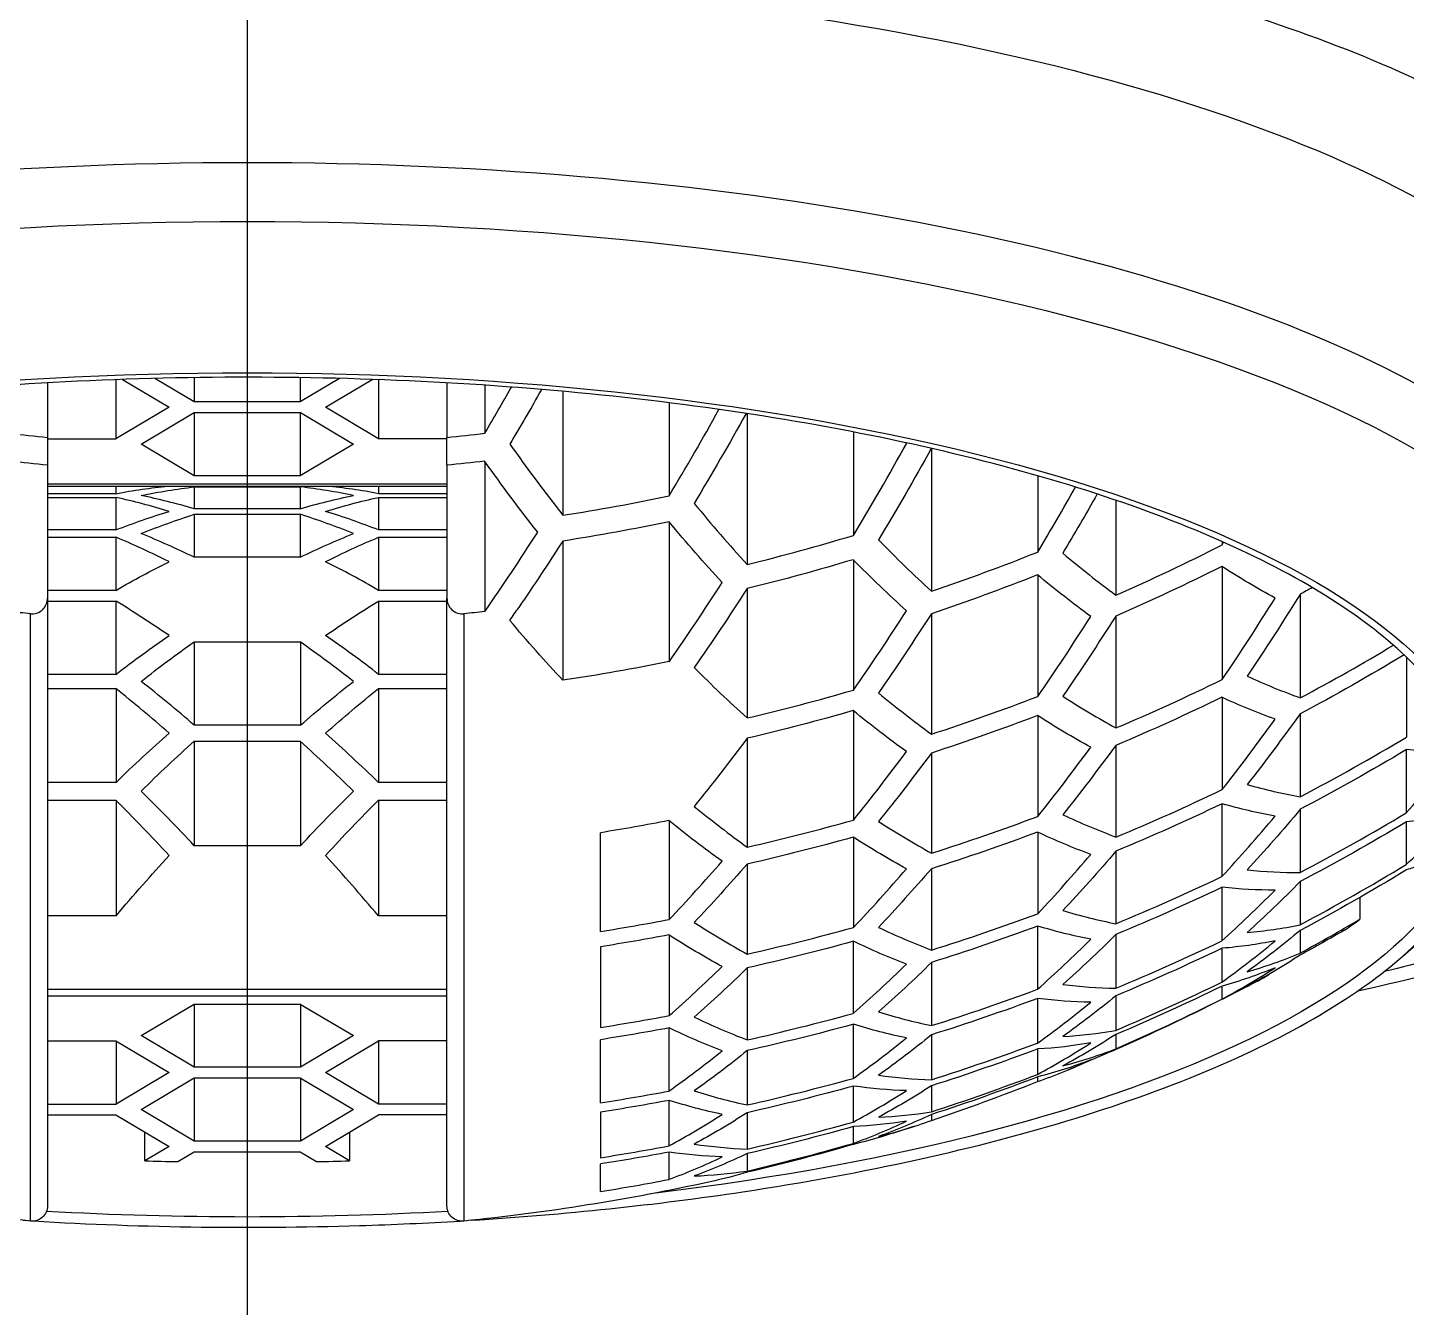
# Model space of a CAD drawing. Header units: millimetres. Extents: x 3724 to 4565, y 1133 to 1727.
# Drawn here: x 3874.2 to 3883.17, y 1548.24 to 1556.57 of the extents above; entities that cross this region are included whole.
import ezdxf

# ---------------------------------------------------------------- set-up
doc = ezdxf.new("R2010")
doc.units = ezdxf.units.MM
doc.linetypes.add('CENTER2', pattern=[28.575, 19.05, -3.175, 3.175, -3.175])
doc.layers.add('중심선', color=1, linetype='CENTER2')

msp = doc.modelspace()

# ---------------------------------------------------------------- linework, layer by layer
at = {"extrusion": (0, 1, 0)}
for p, q in [((3874.3276, 1554.2561), (3874.3276, 1553.9006)), ((3874.7722, 1554.2768), (3874.7722, 1553.8915)), ((3874.8145, 1554.2783), (3875.1185, 1554.097)), ((3875.2813, 1554.1321), (3875.0255, 1554.2847)), ((3875.2813, 1554.2899), (3875.2813, 1554.1321)), ((3875.9722, 1554.29), (3875.9722, 1554.1321)), ((3876.2293, 1554.2847), (3875.9722, 1554.1321)), ((3876.1367, 1554.097), (3876.4407, 1554.2783)), ((3876.483, 1554.2768), (3876.483, 1553.8915)), ((3876.9276, 1554.2561), (3876.9276, 1553.9006)), ((3877.1739, 1554.2409), (3877.1739, 1553.9279)), ((3877.683, 1554.2006), (3877.683, 1553.3936)), ((3875.1185, 1554.097), (3874.7722, 1553.8915)), ((3875.9722, 1554.1321), (3875.2813, 1554.1321)), ((3876.483, 1553.8915), (3876.1367, 1554.097)), ((3878.3739, 1554.1261), (3878.3739, 1553.5205)), ((3874.9367, 1553.8563), (3875.283, 1554.0619)), ((3875.2813, 1554.0608), (3875.2813, 1553.6508)), ((3875.283, 1554.0619), (3875.9739, 1554.0619)), ((3875.9722, 1554.0619), (3875.9722, 1553.6508)), ((3875.9739, 1554.0619), (3876.3185, 1553.8563)), ((3878.883, 1554.0555), (3878.883, 1553.0732)), ((3874.3276, 1553.8915), (3874.7722, 1553.8915)), ((3876.9276, 1553.8915), (3876.483, 1553.8915)), ((3879.5739, 1553.9362), (3879.5739, 1553.2629)), ((3875.2813, 1553.6508), (3874.9367, 1553.8563)), ((3876.3185, 1553.8563), (3875.9722, 1553.6508)), ((3880.083, 1553.8286), (3880.083, 1552.8993)), ((3874.3276, 1553.7194), (3874.3276, 1552.8546)), ((3876.9276, 1553.7194), (3876.9276, 1552.8546)), ((3877.1739, 1553.7439), (3877.1739, 1552.767)), ((3875.9722, 1553.6508), (3875.2813, 1553.6508)), ((3880.7739, 1553.6511), (3880.7739, 1553.1543)), ((3876.9276, 1553.5963), (3874.3276, 1553.5963)), ((3874.3276, 1553.5841), (3876.9276, 1553.5841)), ((3874.7722, 1553.5342), (3874.3276, 1553.5342)), ((3874.7722, 1553.5841), (3874.7722, 1553.5342)), ((3875.2813, 1553.5781), (3875.2813, 1553.4363)), ((3875.283, 1553.5783), (3875.9739, 1553.5783)), ((3875.9722, 1553.5783), (3875.9722, 1553.4363)), ((3876.483, 1553.5841), (3876.483, 1553.5342)), ((3876.9276, 1553.5342), (3876.483, 1553.5342)), ((3874.3276, 1553.5098), (3874.7739, 1553.5098)), ((3874.7722, 1553.5098), (3874.7722, 1553.2981)), ((3876.4813, 1553.5098), (3876.9276, 1553.5098)), ((3876.483, 1553.5098), (3876.483, 1553.2981)), ((3881.283, 1553.4916), (3881.283, 1552.8743)), ((3875.9722, 1553.4363), (3875.2813, 1553.4363)), ((3875.2813, 1553.3995), (3875.2813, 1553.1207)), ((3875.283, 1553.4), (3875.9739, 1553.4)), ((3875.9722, 1553.4), (3875.9722, 1553.1207)), ((3874.7722, 1553.2981), (3874.3276, 1553.2981)), ((3876.9276, 1553.2981), (3876.483, 1553.2981)), ((3878.3739, 1553.3516), (3878.3739, 1552.4404)), ((3874.3276, 1553.2503), (3874.7739, 1553.2503)), ((3874.7722, 1553.2503), (3874.7722, 1552.9047)), ((3876.4813, 1553.2503), (3876.9276, 1553.2503)), ((3876.483, 1553.2503), (3876.483, 1552.9047)), ((3877.6813, 1553.2254), (3877.6813, 1552.3195)), ((3881.9739, 1553.2229), (3881.9739, 1553.2001)), ((3875.9722, 1553.1207), (3875.2813, 1553.1207)), ((3879.5739, 1553.1027), (3879.5739, 1552.2554)), ((3880.7739, 1553.0043), (3880.7739, 1552.214)), ((3881.9739, 1553.0596), (3881.9739, 1552.3236)), ((3874.7722, 1552.9047), (3874.3276, 1552.9047)), ((3876.9276, 1552.9047), (3876.483, 1552.9047)), ((3878.883, 1552.9168), (3878.883, 1552.074)), ((3874.3276, 1552.8345), (3874.7739, 1552.8345)), ((3874.7722, 1552.8345), (3874.7722, 1552.3579)), ((3876.4813, 1552.8345), (3876.9276, 1552.8345)), ((3876.483, 1552.8345), (3876.483, 1552.3579)), ((3882.483, 1552.8795), (3882.483, 1552.2048)), ((3880.083, 1552.7531), (3880.083, 1551.9687)), ((3881.283, 1552.7377), (3881.283, 1552.0087)), ((3875.2813, 1552.5691), (3875.9722, 1552.5691)), ((3875.283, 1552.5691), (3875.283, 1552.0263)), ((3875.9739, 1552.5678), (3875.9739, 1552.0263)), ((3883.1739, 1552.4697), (3883.1739, 1551.9493)), ((3874.7722, 1552.3579), (3874.3276, 1552.3579)), ((3876.9276, 1552.3579), (3876.483, 1552.3579)), ((3874.3276, 1552.2651), (3874.7722, 1552.2651)), ((3874.7739, 1552.2637), (3874.7739, 1551.6547)), ((3876.4813, 1552.2637), (3876.4813, 1551.6547)), ((3876.483, 1552.2651), (3876.9276, 1552.2651)), ((3881.9739, 1552.2077), (3881.9739, 1551.6073)), ((3879.5739, 1552.1203), (3879.5739, 1551.4091)), ((3882.483, 1552.1012), (3882.483, 1551.561)), ((3875.9739, 1552.0263), (3875.283, 1552.0263)), ((3880.7739, 1552.0886), (3880.7739, 1551.4328)), ((3875.2813, 1551.922), (3875.9722, 1551.922)), ((3875.283, 1551.922), (3875.283, 1551.2418)), ((3875.9739, 1551.9204), (3875.9739, 1551.2418)), ((3878.883, 1551.9417), (3878.883, 1551.2329)), ((3880.083, 1551.8462), (3880.083, 1551.1935)), ((3881.283, 1551.8956), (3881.283, 1551.2985)), ((3883.1722, 1551.8666), (3883.1722, 1551.4555)), ((3874.7739, 1551.6547), (3874.3276, 1551.6547)), ((3876.9276, 1551.6547), (3876.4813, 1551.6547)), ((3874.3276, 1551.5385), (3874.7722, 1551.5385)), ((3874.7739, 1551.5368), (3874.7739, 1550.7856)), ((3876.4813, 1551.5368), (3876.4813, 1550.7856)), ((3876.483, 1551.5385), (3876.9276, 1551.5385)), ((3881.9722, 1551.5146), (3881.9722, 1551.0407)), ((3882.4813, 1551.4776), (3882.4813, 1551.0677)), ((3878.3739, 1551.4039), (3878.3739, 1550.7613)), ((3883.1722, 1551.3966), (3883.1722, 1551.1193)), ((3879.5739, 1551.2964), (3879.5739, 1550.7098)), ((3880.7739, 1551.3299), (3880.7739, 1550.7992)), ((3875.9739, 1551.2418), (3875.283, 1551.2418)), ((3881.2813, 1551.2052), (3881.2813, 1550.7342)), ((3878.883, 1551.1225), (3878.883, 1550.5366)), ((3883.1515, 1550.5238), (3883.8664, 1551.1484)), ((3880.083, 1551.0926), (3880.083, 1550.5628)), ((3881.9722, 1550.9704), (3881.9722, 1550.6222)), ((3882.4813, 1551.0076), (3882.4813, 1550.7265)), ((3882.8702, 1550.905), (3882.8702, 1550.7627)), ((3874.7739, 1550.7856), (3874.3276, 1550.7856)), ((3876.9276, 1550.7856), (3876.4813, 1550.7856)), ((3878.3739, 1550.66), (3878.3739, 1550.1356)), ((3880.7722, 1550.718), (3880.7722, 1550.3069)), ((3881.2813, 1550.6629), (3881.2813, 1550.3141)), ((3882.4813, 1550.6891), (3882.4813, 1550.5421)), ((3879.5722, 1550.619), (3879.5722, 1550.1495)), ((3881.9722, 1550.5735), (3881.9722, 1550.3534)), ((3880.0813, 1550.4807), (3880.0813, 1550.0708)), ((3878.8813, 1550.4449), (3878.8813, 1549.9775)), ((3882.2785, 1550.4048), (3882.2785, 1550.4024)), ((3874.3276, 1550.3082), (3876.9276, 1550.3082)), ((3881.9722, 1550.3271), (3881.9722, 1550.243)), ((3874.3276, 1550.2656), (3876.9276, 1550.2656)), ((3874.9367, 1550.0056), (3875.2813, 1550.2111)), ((3875.2813, 1550.2111), (3875.9722, 1550.2111)), ((3875.283, 1550.2111), (3875.283, 1549.8001)), ((3875.9722, 1550.2111), (3876.3185, 1550.0056)), ((3880.7722, 1550.247), (3880.7722, 1549.9569)), ((3881.2813, 1550.2642), (3881.2813, 1550.0398)), ((3875.9739, 1550.2101), (3875.9739, 1549.8001)), ((3878.3722, 1550.0553), (3878.3722, 1549.6442)), ((3879.5722, 1550.0792), (3879.5722, 1549.7266)), ((3874.3276, 1549.9705), (3874.7722, 1549.9705)), ((3874.7722, 1549.9705), (3875.1185, 1549.7649)), ((3874.7739, 1549.9694), (3874.7739, 1549.5594)), ((3875.283, 1549.8001), (3874.9367, 1550.0056)), ((3876.3185, 1550.0056), (3875.9739, 1549.8001)), ((3876.1367, 1549.7649), (3876.483, 1549.9705)), ((3876.4813, 1549.9694), (3876.4813, 1549.5594)), ((3876.9276, 1549.9705), (3876.483, 1549.9705)), ((3880.0813, 1550.0098), (3880.0813, 1549.7183)), ((3881.2813, 1550.012), (3881.2813, 1549.9192)), ((3878.8813, 1549.9062), (3878.8813, 1549.5538)), ((3880.7722, 1549.9179), (3880.7722, 1549.7533)), ((3875.1185, 1549.7649), (3874.7739, 1549.5594)), ((3875.9739, 1549.8001), (3875.283, 1549.8001)), ((3876.4813, 1549.5594), (3876.1367, 1549.7649)), ((3874.9367, 1549.5243), (3875.2813, 1549.7298)), ((3875.2813, 1549.7298), (3875.9722, 1549.7298)), ((3875.283, 1549.7298), (3875.283, 1549.3187)), ((3875.9722, 1549.7298), (3876.3185, 1549.5243)), ((3875.9739, 1549.7288), (3875.9739, 1549.3187)), ((3879.5722, 1549.6763), (3879.5722, 1549.4425)), ((3880.0813, 1549.6781), (3880.0813, 1549.5092)), ((3880.7722, 1549.7363), (3880.7722, 1549.7066)), ((3878.3722, 1549.5837), (3878.3722, 1549.2874)), ((3874.3276, 1549.5594), (3874.7739, 1549.5594)), ((3875.283, 1549.3187), (3874.9367, 1549.5243)), ((3876.3185, 1549.5243), (3875.9739, 1549.3187)), ((3876.9276, 1549.5594), (3876.4813, 1549.5594)), ((3878.8813, 1549.5026), (3878.8813, 1549.267)), ((3874.3276, 1549.4891), (3874.7722, 1549.4891)), ((3874.7722, 1549.4891), (3875.1185, 1549.2836)), ((3876.1367, 1549.2836), (3876.483, 1549.4891)), ((3876.9276, 1549.4891), (3876.483, 1549.4891)), ((3879.5722, 1549.4129), (3879.5722, 1549.3039)), ((3880.0813, 1549.4909), (3880.0813, 1549.4534)), ((3874.9616, 1549.19), (3874.9616, 1549.3767)), ((3875.9739, 1549.3187), (3875.283, 1549.3187)), ((3876.2936, 1549.3767), (3876.2936, 1549.19)), ((3875.1185, 1549.2836), (3874.9616, 1549.19)), ((3875.1747, 1549.1849), (3875.2813, 1549.2484)), ((3875.2813, 1549.2484), (3875.9722, 1549.2484)), ((3875.9722, 1549.2484), (3876.0794, 1549.1848)), ((3876.2936, 1549.19), (3876.1367, 1549.2836)), ((3878.3722, 1549.2467), (3878.3722, 1549.0689)), ((3878.8813, 1549.2365), (3878.8813, 1549.1235))]:
    msp.add_line(p, q, dxfattribs=at)
at = {"extrusion": (-2.22045e-16, 0, -1)}
for centre, radius, start, end in [((-3875.6276, 1562.7768), 14.05, 242.20622, 243.12951), ((-3875.6276, 1562.7768), 14.05, 246.60218, 247.68322), ((-3875.6276, 1562.7768), 14.05, 252.02159, 252.914), ((-3875.6276, 1562.7768), 14.05, 275.75981, 282.38943), ((-3875.6276, 1562.7768), 14.05, 257.61057, 264.24019), ((-3874.2276, 1548.8973), 0.1, 180, 275.75981), ((-3877.0276, 1548.8973), 0.1, 264.24019, 360)]:
    msp.add_arc(centre, radius, start, end, dxfattribs=at)
at = {"extrusion": (-2.22045e-16, -5.51013e-40, -1)}
msp.add_ellipse((3875.6276, 1554.3002), major_axis=(-12.25, 0), ratio=0.343815, start_param=5.45668, end_param=7.853982, dxfattribs=at)
at = {"extrusion": (-2.22045e-16, 1.83671e-40, -1)}
for centre, major_axis, ratio, start_param, end_param in [((3875.6276, 1554.3002), (-12.25, 0), 0.343815, 1.570796, 3.968098), ((3875.6276, 1562.0197), (-13.8763, 0), 0.939037, 4.332445, 4.385518)]:
    msp.add_ellipse(centre, major_axis=major_axis, ratio=ratio, start_param=start_param, end_param=end_param, dxfattribs=at)
for centre, major_axis, ratio, start_param, end_param in [((3875.6276, 1554.2786), (11.5, 0), 0.343815, 0.680471, 3.850902), ((3875.6276, 1552.595), (9, 0), 0.343815, 0, 3.141593), ((3873.7155, 1563.1558), (2.6973, 13.6109), 0.468928, 4.063999, 4.093397), ((3874.9192, 1562.9172), (2.7265, 13.7586), 0.468928, 4.057234, 4.11139), ((3875.6276, 1565.2187), (12.1228, 0), 0.939037, 4.584487, 4.604946), ((3875.6276, 1565.2187), (12.1228, 0), 0.939037, 4.819832, 4.840291), ((3876.9276, 1562.7768), (0, 13.9897), 0, 4.008184, 4.025058), ((3879.9435, 1563.6364), (-2.5657, 12.8819), 0.470699, 2.334235, 2.390852), ((3876.1228, 1562.6787), (2.7289, 13.7706), 0.468928, 4.05615, 4.113582), ((3877.9324, 1541.5729), (3.269, -11.9129), 0.51333, 2.885569, 2.937002), ((3878.1642, 1541.5729), (3.2966, -11.9099), 0.515551, 2.892511, 2.94317), ((3877.3264, 1562.4402), (2.7044, 13.6471), 0.468928, 4.060676, 4.101894), ((3876.3155, 1538.0504), (-3.0696, 15.4875), 0.468924, -0.247475, -0.203095), ((3876.5355, 1538.0705), (-3.0656, 15.4672), 0.468923, -0.239937, -0.195438), ((3875.6276, 1564.978), (12.5066, 0), 0.939037, 4.877486, 4.933782), ((3880.5383, 1563.7549), (-2.5106, 12.6052), 0.470699, 2.425393, 2.481459), ((3877.1208, 1537.9351), (-3.0925, 15.6037), 0.468924, -0.298698, -0.254987), ((3877.3476, 1537.9128), (-3.1122, 15.6245), 0.470695, -0.291846, -0.248107), ((3875.7425, 1537.8683), (-3.1058, 15.6716), 0.468925, -0.342018, -0.298689), ((3874.3213, 1563.0357), (2.7154, 13.7024), 0.468928, 3.962726, 4.017556), ((3875.6276, 1564.7373), (12.8409, 0), 0.939037, 4.968708, 5.024769), ((3875.5211, 1537.8598), (-3.1075, 15.6804), 0.468925, -0.349398, -0.306117), ((3881.1332, 1563.8734), (-2.4469, 12.2854), 0.470699, 2.51703, 2.573267), ((3875.6276, 1564.256), (13.3751, 0), 0.939037, 5.148958, 5.206769), ((3878.53, 1562.2017), (2.6524, 13.3845), 0.468928, 4.071313, 4.073115), ((3876.5422, 1537.7888), (-3.1371, 15.7509), 0.470698, -0.392943, -0.349904), ((3875.6276, 1564.4967), (13.1294, 0), 0.939037, 5.058613, 5.115159), ((3881.7281, 1563.9919), (-2.3739, 11.919), 0.470699, 2.611034, 2.668184), ((3875.5249, 1562.7972), (2.7311, 13.7815), 0.468928, 3.959593, 4.01402), ((3874.715, 1537.8266), (-3.114, 15.7144), 0.46893, -0.450283, -0.40719), ((3876.9276, 1562.7768), (0, 13.8796), 0, 3.353225, 3.915958), ((3879.1357, 1562.0816), (2.6153, 13.1973), 0.468928, 3.977574, 4.034956), ((3874.2176, 1562.7768), (0, 13.9791), 0, 3.141595, 3.912735), ((3874.4784, 1563.0057), (2.7321, 13.7177), 0.470699, 3.961802, 3.971058), ((3876.7285, 1562.5587), (2.72, 13.7255), 0.468928, 3.96084, 4.015526), ((3877.9321, 1562.3202), (2.6818, 13.5328), 0.468928, 3.966625, 4.022258), ((3875.5086, 1537.8292), (-3.1283, 15.7078), 0.470703, -0.501308, -0.458033), ((3875.7321, 1537.821), (-3.1301, 15.7166), 0.470703, -0.49389, -0.450663), ((3875.6276, 1563.534), (13.8763, 0), 0.939037, 5.229117, 5.280103), ((3879.9311, 1563.634), (-2.5667, 12.8872), 0.470699, 2.527996, 2.581507), ((3874.1304, 1537.8924), (-3.1146, 15.6392), 0.470706, -0.544957, -0.5013), ((3875.6276, 1563.7747), (13.747, 0), 0.939037, 5.136372, 5.192244), ((3881.7157, 1563.9894), (-2.3755, 11.9271), 0.470699, 2.810424, 2.867512), ((3873.9076, 1537.9058), (-3.1116, 15.6246), 0.470707, -0.55247, -0.50873), ((3875.6276, 1564.256), (13.3751, 0), 0.939037, 4.958253, 5.011895), ((3880.526, 1563.7524), (-2.5118, 12.6114), 0.470699, 2.618553, 2.672533), ((3875.6276, 1564.0153), (13.5804, 0), 0.939037, 5.046658, 5.101052), ((3881.1209, 1563.8709), (-2.4483, 12.2925), 0.470699, 2.711996, 2.767123), ((3879.7414, 1561.9616), (2.5705, 12.9711), 0.468928, 3.886312, 3.942351), ((3874.7118, 1538.0164), (-3.087, 15.5014), 0.470711, -0.604438, -0.559991), ((3874.9397, 1538.0339), (-3.0688, 15.4876), 0.46894, -0.596579, -0.552199), ((3875.6276, 1563.0526), (14.0271, 0), 0.939037, 5.223021, 5.280429), ((3877.3342, 1562.4387), (2.7042, 13.6459), 0.468928, 3.869701, 3.9226), ((3878.5378, 1562.2001), (2.652, 13.3823), 0.468928, 3.875856, 3.929933), ((3881.5358, 1561.6001), (2.3985, 12.0428), 0.470699, 3.810968, 3.869843), ((3873.3147, 1541.5729), (3.2966, -11.9099), 0.515551, 2.362543, 2.413976), ((3875.6276, 1563.2933), (13.9695, 0), 0.939037, 5.129196, 5.183973), ((3881.1085, 1563.8685), (-2.4497, 12.2996), 0.470699, 2.90561, 2.961741), ((3873.091, 1541.5729), (3.2966, -11.9099), 0.515551, 2.353676, 2.405233), ((3879.3239, 1563.513), (-2.6145, 13.1271), 0.470699, 2.623714, 2.675553), ((3875.6276, 1563.7747), (13.747, 0), 0.939037, 4.951471, 5.003552), ((3879.9188, 1563.6315), (-2.5678, 12.8925), 0.470699, 2.71368, 2.766241), ((3875.6276, 1563.534), (13.8763, 0), 0.939037, 5.03926, 5.092333), ((3880.5136, 1563.75), (-2.513, 12.6176), 0.470699, 2.806963, 2.860901), ((3880.3337, 1561.8395), (2.5304, 12.7051), 0.470699, 3.796955, 3.852498), ((3875.6276, 1562.5713), (14.0373, 0), 0.939037, 5.222472, 5.279819), ((3882.1431, 1561.4792), (2.317, 11.6335), 0.470699, 3.715836, 3.771726), ((3877.9276, 1562.7768), (0, 13.8605), 0, 3.652127, 3.740236), ((3874.1194, 1541.5729), (3.269, -11.9129), 0.51333, 2.3031, 2.355478), ((3876.7363, 1562.5571), (2.7198, 13.7247), 0.468928, 3.778012, 3.829076), ((3879.1435, 1562.0801), (2.6148, 13.1946), 0.468928, 3.786602, 3.83986), ((3875.6276, 1562.09), (13.9072, 0), 0.939037, 5.227711, 5.28579), ((3877.9399, 1562.3186), (2.6814, 13.5311), 0.468928, 3.780924, 3.832766), ((3875.6276, 1562.812), (14.0496, 0), 0.939037, 5.126536, 5.180927), ((3880.5135, 1563.7451), (-2.5015, 12.6231), 0.468928, 2.997113, 3.052965), ((3880.941, 1561.7186), (2.4684, 12.3937), 0.470699, 3.705403, 3.761097), ((3875.6276, 1563.534), (13.8763, 0), 0.939037, 4.878907, 4.911617), ((3875.6276, 1563.0526), (14.0271, 0), 0.939037, 5.035619, 5.088046), ((3879.9156, 1563.6266), (-2.5561, 12.8986), 0.468928, 2.897892, 2.951261), ((3875.6276, 1561.6086), (13.633, 0), 0.939037, 5.239143, 5.27247), ((3875.6276, 1551.931), (8, 0), 0.343815, 5.816113, 5.844526), ((3878.7166, 1563.3921), (-2.6543, 13.3271), 0.470699, 2.71489, 2.765736), ((3875.6276, 1563.2933), (13.9695, 0), 0.939037, 4.947591, 4.998783), ((3879.3115, 1563.5106), (-2.6154, 13.1315), 0.470699, 2.804704, 2.856514), ((3879.9078, 1563.6251), (-2.5568, 12.9019), 0.468928, 3.087984, 3.144356), ((3879.7389, 1561.958), (2.5827, 12.9676), 0.470699, 3.698428, 3.751573), ((3875.6276, 1562.3306), (13.9899, 0), 0.939037, 5.128412, 5.183088), ((3881.5482, 1561.5977), (2.397, 12.035), 0.470699, 3.610864, 3.667438), ((3879.3021, 1563.505), (-2.6038, 13.1391), 0.468928, 3.179371, 3.237054), ((3877.342, 1562.4371), (2.7039, 13.6446), 0.468928, 3.690539, 3.740912), ((3878.5367, 1562.1974), (2.6647, 13.379), 0.470699, 3.693887, 3.745346), ((3882.1554, 1561.4767), (2.3152, 11.6246), 0.470699, 3.511033, 3.569328), ((3878.6964, 1563.385), (-2.6429, 13.3368), 0.468928, 3.273119, 3.29751), ((3875.6276, 1562.5713), (14.0373, 0), 0.939037, 5.035245, 5.087626), ((3879.3099, 1563.5066), (-2.6032, 13.1363), 0.468928, 2.987484, 3.040988), ((3875.6276, 1561.8493), (13.7886, 0), 0.939037, 5.134874, 5.190534), ((3880.3461, 1561.8371), (2.5293, 12.6992), 0.470699, 3.607575, 3.661165), ((3875.6276, 1561.368), (13.4391, 0), 0.939037, 5.146594, 5.204056), ((3875.6276, 1563.0526), (14.0271, 0), 0.939037, 4.877101, 4.909448), ((3878.1141, 1563.2696), (-2.6736, 13.4914), 0.468928, 2.803325, 2.853688), ((3875.6276, 1562.812), (14.0496, 0), 0.939037, 4.946097, 4.996974), ((3878.712, 1563.3881), (-2.642, 13.3322), 0.468928, 2.893312, 2.944893), ((3878.7042, 1563.3865), (-2.6425, 13.3345), 0.468928, 3.076866, 3.131154), ((3877.9276, 1562.7768), (0, 13.8605), 0, 3.449424, 3.535712), ((3879.144, 1562.0765), (2.6271, 13.1904), 0.470699, 3.605439, 3.657018), ((3875.6276, 1562.09), (13.9072, 0), 0.939037, 5.038375, 5.091312), ((3880.9533, 1561.7161), (2.4671, 12.3869), 0.470699, 3.513265, 3.567972), ((3877.9419, 1562.3159), (2.6942, 13.5274), 0.470699, 3.604158, 3.654444), ((3878.0985, 1563.2665), (-2.6743, 13.4951), 0.468928, 3.167641, 3.22345), ((3881.5605, 1561.5952), (2.3954, 12.0272), 0.470699, 3.413275, 3.469903), ((3875.6276, 1562.3306), (13.9899, 0), 0.939037, 4.947113, 4.998223), ((3878.1063, 1563.268), (-2.6739, 13.4932), 0.468928, 2.981395, 3.033386), ((3875.6276, 1561.6086), (13.633, 0), 0.939037, 5.045184, 5.099336), ((3875.6276, 1561.1273), (13.2054, 0), 0.939037, 5.056396, 5.112564), ((3875.6276, 1562.5713), (14.0373, 0), 0.939037, 4.876981, 4.909176), ((3877.5084, 1563.1496), (-2.6984, 13.6165), 0.468928, 2.89065, 2.941126), ((3879.7512, 1561.9556), (2.5817, 12.9625), 0.470699, 3.514854, 3.567131), ((3878.5491, 1562.195), (2.664, 13.3756), 0.470699, 3.515997, 3.566659), ((3877.5006, 1563.148), (-2.6986, 13.6179), 0.468928, 3.070179, 3.123192), ((3875.6276, 1561.8493), (13.7886, 0), 0.939037, 4.950606, 5.002517), ((3880.3584, 1561.8346), (2.5281, 12.6933), 0.470699, 3.420386, 3.474012), ((3876.8949, 1563.028), (-2.7163, 13.7071), 0.468928, 3.161201, 3.215962), ((3875.6276, 1562.09), (13.9072, 0), 0.939037, 4.878534, 4.911041), ((3876.9027, 1563.0295), (-2.7161, 13.7062), 0.468928, 2.978133, 3.029265), ((3875.6276, 1561.368), (13.4391, 0), 0.939037, 4.956925, 5.010289), ((3875.6276, 1551.931), (8, 0), 0.343815, 4.629038, 4.655744), ((3875.6276, 1551.931), (8, 0), 0.343815, 4.768889, 4.79574), ((3876.9276, 1562.7768), (0, 13.8796), 0, 3.141613, 3.353225), ((3877.9276, 1562.7768), (0, 13.8605), 0, 3.2449, 3.333009), ((3879.1563, 1562.074), (2.6263, 13.1862), 0.470699, 3.425263, 3.476866), ((3875.6276, 1561.6086), (13.633, 0), 0.939037, 4.881909, 4.915093), ((3876.297, 1562.9095), (-2.727, 13.7611), 0.468928, 3.067177, 3.119573)]:
    msp.add_ellipse(centre, major_axis=major_axis, ratio=ratio, start_param=start_param, end_param=end_param)
at = {"extrusion": (-2.22045e-16, -6.06114e-39, -1)}
msp.add_ellipse((3875.6276, 1553.809), major_axis=(-9, 0), ratio=0.343815, start_param=0, end_param=3.141593, dxfattribs=at)
at = {"extrusion": (-2.22045e-16, -5.87747e-39, -1)}
msp.add_ellipse((3875.6276, 1554.2786), major_axis=(-9.5, 0), ratio=0.343815, start_param=2.202262, end_param=2.510127, dxfattribs=at)
at = {"extrusion": (-2.22045e-16, -3.67342e-40, -1)}
msp.add_ellipse((3875.6276, 1552.263), major_axis=(-8.8536, 0), ratio=0.343815, start_param=5.908332, end_param=9.799631, dxfattribs=at)
at = {"extrusion": (-2.22045e-16, -1.83671e-40, -1)}
for centre, major_axis, ratio, start_param, end_param in [((3875.6276, 1551.5416), (-8.0854, 0), 0.343815, 5.908332, 9.799631), ((3875.6276, 1551.5748), (-8, 0), 0.343815, 3.141593, 4.373755), ((3875.6276, 1561.5384), (-13.5804, 0), 0.939037, 4.158512, 4.183234), ((3875.6276, 1551.5748), (-8, 0), 0.343815, 4.548313, 4.876465)]:
    msp.add_ellipse(centre, major_axis=major_axis, ratio=ratio, start_param=start_param, end_param=end_param, dxfattribs=at)
at = {"extrusion": (-2.22045e-16, 1.2326e-32, -1)}
for centre, major_axis, ratio, start_param, end_param in [((3873.882, 1563.1228), (2.7029, 13.6395), 0.468928, 2.186304, 2.220994), ((3874.9397, 1538.0504), (3.0696, 15.4875), 0.468924, -0.247475, -0.203095), ((3875.5086, 1537.8308), (3.1287, 15.7077), 0.470696, -0.342542, -0.299267), ((3876.8949, 1562.5257), (2.7163, 13.7071), 0.468928, 2.267551, 2.322312), ((3877.3476, 1537.9058), (3.1116, 15.6246), 0.470707, -0.55247, -0.50873), ((3879.9078, 1561.9286), (2.5568, 12.9019), 0.468928, 2.339156, 2.395529), ((3876.3155, 1538.0339), (3.0688, 15.4876), 0.46894, -0.596579, -0.552199), ((3877.9324, 1541.5729), (-3.269, -11.9129), 0.51333, 2.364345, 2.415778), ((3877.1358, 1541.5729), (-3.269, -11.9129), 0.51333, 2.3031, 2.355478), ((3878.5491, 1563.3587), (-2.664, 13.3756), 0.470699, 3.517102, 3.567764), ((3882.323, 1561.4433), (2.2907, 11.5015), 0.470699, 2.71407, 2.772989), ((3881.1209, 1561.6828), (2.4483, 12.2925), 0.470699, 2.715487, 2.770614), ((3881.7281, 1561.5618), (2.3739, 11.919), 0.470699, 2.814426, 2.826941), ((3877.342, 1563.1166), (-2.7039, 13.6446), 0.468928, 3.341946, 3.392319), ((3878.7166, 1562.1616), (2.6543, 13.3271), 0.470699, 2.716874, 2.76772)]:
    msp.add_ellipse(centre, major_axis=major_axis, ratio=ratio, start_param=start_param, end_param=end_param, dxfattribs=at)
at = {"extrusion": (-2.22045e-16, -6.16298e-33, -1)}
for centre, major_axis, ratio, start_param, end_param in [((3875.0856, 1562.8843), (2.7285, 13.7683), 0.468928, 2.17055, 2.226942), ((3881.5729, 1563.961), (-2.3939, 12.0193), 0.470699, 3.814561, 3.815607), ((3879.7759, 1563.6031), (-2.5797, 12.9524), 0.470699, 3.889865, 3.946116), ((3881.5605, 1563.9585), (-2.3954, 12.0272), 0.470699, 3.613857, 3.670485), ((3882.1554, 1564.077), (-2.3152, 11.6246), 0.470699, 3.514432, 3.572728), ((3875.6913, 1562.7642), (2.7311, 13.7818), 0.468928, 2.269754, 2.324165), ((3880.3584, 1563.7191), (-2.5281, 12.6933), 0.470699, 3.609749, 3.663374), ((3880.9533, 1563.8376), (-2.4671, 12.3869), 0.470699, 3.515789, 3.570496), ((3877.5006, 1562.4057), (2.6986, 13.6179), 0.468928, 2.360321, 2.413333), ((3879.1563, 1563.4797), (-2.6263, 13.1862), 0.470699, 3.606895, 3.658498), ((3880.945, 1563.8306), (-2.4568, 12.3975), 0.468928, 3.12334, 3.180485), ((3880.3393, 1563.7106), (-2.5183, 12.7077), 0.468928, 3.071412, 3.087872), ((3879.1435, 1563.4736), (-2.6148, 13.1946), 0.468928, 3.242998, 3.296256), ((3879.9188, 1561.9222), (2.5678, 12.8925), 0.470699, 2.716369, 2.76893), ((3876.7363, 1562.9965), (-2.7198, 13.7247), 0.468928, 3.253781, 3.304846)]:
    msp.add_ellipse(centre, major_axis=major_axis, ratio=ratio, start_param=start_param, end_param=end_param, dxfattribs=at)
at = {"extrusion": (-2.22045e-16, 0, -1)}
for centre, major_axis, ratio, start_param, end_param in [((3874.3276, 1562.7768), (0, 13.9897), 0, 2.258127, 2.275001), ((3875.6276, 1565.1484), (-12.2402, 0), 0.939037, 4.818797, 4.838914), ((3875.6276, 1565.1484), (-12.2402, 0), 0.939037, 4.585864, 4.605981), ((3874.1304, 1537.8983), (3.1151, 15.6391), 0.470695, -0.299276, -0.255619), ((3875.6276, 1564.9077), (-12.6091, 0), 0.939037, 4.492826, 4.548786), ((3875.6276, 1564.6671), (-12.9297, 0), 0.939037, 4.402368, 4.458009), ((3880.9657, 1563.84), (-2.4657, 12.3801), 0.470699, 3.708145, 3.76393), ((3875.6276, 1563.9451), (-13.633, 0), 0.939037, 4.178808, 4.185635), ((3874.3276, 1562.7768), (0, 13.8796), 0, 2.367227, 3.141572), ((3879.3021, 1562.0487), (2.6038, 13.1391), 0.468928, 2.246459, 2.304141), ((3875.6276, 1564.7373), (-12.8409, 0), 0.939037, 4.822419, 4.833102), ((3875.6276, 1564.7373), (-12.8409, 0), 0.939037, 4.591675, 4.602359), ((3877.0376, 1562.7768), (0, 13.9791), 0, 2.37045, 3.14159), ((3875.6276, 1563.4637), (-13.9072, 0), 0.939037, 4.140177, 4.197067), ((3875.6276, 1563.7044), (-13.7886, 0), 0.939037, 4.234244, 4.289904), ((3875.6276, 1564.1857), (-13.4391, 0), 0.939037, 4.414489, 4.467853), ((3875.6276, 1563.9451), (-13.633, 0), 0.939037, 4.325442, 4.379594), ((3875.6276, 1562.9824), (-14.0373, 0), 0.939037, 4.144812, 4.202164), ((3875.6276, 1563.223), (-13.9899, 0), 0.939037, 4.241551, 4.29623), ((3880.9528, 1563.8321), (-2.456, 12.3932), 0.468928, 3.323246, 3.378871), ((3875.6276, 1563.9451), (-13.633, 0), 0.939037, 4.509685, 4.542869), ((3875.6276, 1562.501), (-14.0271, 0), 0.939037, 4.144349, 4.201757), ((3875.6276, 1563.7044), (-13.7886, 0), 0.939037, 4.422261, 4.474171), ((3875.6276, 1563.4637), (-13.9072, 0), 0.939037, 4.333466, 4.386403), ((3876.9027, 1562.5242), (2.7161, 13.7062), 0.468928, 2.454248, 2.50538), ((3878.1063, 1562.2856), (2.6739, 13.4932), 0.468928, 2.450127, 2.502117), ((3875.6276, 1562.0197), (-13.8763, 0), 0.939037, 4.137401, 4.195661), ((3875.6276, 1562.7417), (-14.0496, 0), 0.939037, 4.243712, 4.298107), ((3881.1085, 1561.6852), (2.4497, 12.2996), 0.470699, 2.520869, 2.577), ((3875.6276, 1563.4637), (-13.9072, 0), 0.939037, 4.513737, 4.546244), ((3875.6276, 1562.9824), (-14.0373, 0), 0.939037, 4.337019, 4.389402), ((3879.9064, 1561.9246), (2.5688, 12.8978), 0.470699, 2.530922, 2.58436), ((3877.9276, 1562.7768), (0, 13.8605), 0, 2.645976, 2.732709), ((3875.6276, 1563.223), (-13.9899, 0), 0.939037, 4.426426, 4.477538), ((3875.6276, 1562.2604), (-13.9695, 0), 0.939037, 4.240805, 4.295582), ((3875.6276, 1562.501), (-14.0271, 0), 0.939037, 4.336732, 4.389159), ((3875.6276, 1561.2977), (-13.3751, 0), 0.939037, 4.218009, 4.27582), ((3878.53, 1563.352), (-2.6524, 13.3845), 0.468928, 3.010873, 3.011545), ((3875.6276, 1562.7417), (-14.0496, 0), 0.939037, 4.427675, 4.478554), ((3878.5456, 1563.3551), (-2.6515, 13.3802), 0.468928, 3.338489, 3.389885), ((3879.3115, 1562.0431), (2.6154, 13.1315), 0.470699, 2.626096, 2.677906), ((3878.5378, 1563.3536), (-2.652, 13.3823), 0.468928, 3.152925, 3.207002), ((3878.1094, 1562.2825), (2.6866, 13.4892), 0.470699, 2.628856, 2.679283), ((3875.6276, 1562.2604), (-13.9695, 0), 0.939037, 4.425995, 4.477187), ((3875.6276, 1561.5384), (-13.5804, 0), 0.939037, 4.323726, 4.37812), ((3875.6276, 1562.501), (-14.0271, 0), 0.939037, 4.51533, 4.547677), ((3877.9276, 1562.7768), (0, 13.8605), 0, 2.848526, 2.935258), ((3875.6276, 1561.779), (-13.747, 0), 0.939037, 4.421226, 4.473307), ((3876.7285, 1562.995), (-2.72, 13.7255), 0.468928, 3.093362, 3.122017), ((3875.6276, 1561.2977), (-13.3751, 0), 0.939037, 4.412883, 4.466525)]:
    msp.add_ellipse(centre, major_axis=major_axis, ratio=ratio, start_param=start_param, end_param=end_param, dxfattribs=at)
at = {"extrusion": (-2.22045e-16, -1.2326e-32, -1)}
for centre, major_axis, ratio, start_param, end_param in [((3876.2892, 1562.6457), (2.7271, 13.7616), 0.468928, 2.16992, 2.227258), ((3873.091, 1541.5729), (-3.2966, -11.9099), 0.515551, 2.892511, 2.94317), ((3873.3147, 1541.5729), (-3.2966, -11.9099), 0.515551, 2.883767, 2.9352), ((3879.3334, 1563.5112), (-2.6015, 13.1278), 0.468928, 3.791217, 3.844818), ((3875.7425, 1537.8667), (3.1055, 15.6717), 0.468933, -0.500983, -0.457655), ((3881.5507, 1563.9506), (-2.386, 12.0404), 0.468928, 3.214614, 3.273417), ((3878.1642, 1541.5729), (-3.2966, -11.9099), 0.515551, 2.353676, 2.405233), ((3880.5013, 1561.8062), (2.5142, 12.6237), 0.470699, 2.429101, 2.485026), ((3881.7157, 1561.5643), (2.3755, 11.9271), 0.470699, 2.615098, 2.672186), ((3879.1513, 1563.4751), (-2.6142, 13.1919), 0.468928, 3.426945, 3.478461), ((3877.9477, 1563.2366), (-2.6811, 13.5293), 0.468928, 3.429286, 3.479508), ((3877.9321, 1563.2335), (-2.6818, 13.5328), 0.468928, 3.0606, 3.116233)]:
    msp.add_ellipse(centre, major_axis=major_axis, ratio=ratio, start_param=start_param, end_param=end_param, dxfattribs=at)
at = {"extrusion": (-2.22045e-16, 6.16298e-33, -1)}
for centre, major_axis, ratio, start_param, end_param in [((3877.4928, 1562.4072), (2.6989, 13.6192), 0.468928, 2.184208, 2.221939), ((3873.9076, 1537.9128), (3.1122, 15.6245), 0.470695, -0.291846, -0.248107), ((3880.3705, 1563.7167), (-2.5153, 12.6928), 0.468928, 3.79997, 3.855565), ((3874.713, 1537.7888), (3.1371, 15.7509), 0.470698, -0.392943, -0.349904), ((3876.5402, 1537.8266), (3.114, 15.7144), 0.46893, -0.450283, -0.40719), ((3881.5482, 1563.956), (-2.397, 12.035), 0.470699, 3.416323, 3.472897), ((3876.297, 1562.6442), (2.727, 13.7611), 0.468928, 2.363939, 2.416335), ((3878.7042, 1562.1672), (2.6425, 13.3345), 0.468928, 2.352359, 2.406647), ((3879.7492, 1563.5936), (-2.5698, 12.9679), 0.468928, 3.332502, 3.385582), ((3877.5022, 1562.4035), (2.7116, 13.6146), 0.470699, 2.541535, 2.592075), ((3879.1357, 1563.472), (-2.6153, 13.1973), 0.468928, 3.047902, 3.105283), ((3877.3342, 1563.115), (-2.7042, 13.6459), 0.468928, 3.160257, 3.213157), ((3879.9311, 1561.9197), (2.5667, 12.8872), 0.470699, 2.901103, 2.938274)]:
    msp.add_ellipse(centre, major_axis=major_axis, ratio=ratio, start_param=start_param, end_param=end_param, dxfattribs=at)
at = {"extrusion": (-2.22045e-16, -1.41748e-31, -1)}
msp.add_ellipse((3874.7118, 1538.0351), major_axis=(3.0878, 15.5013), ratio=0.470694, start_param=-0.240586, end_param=-0.196139, dxfattribs=at)
at = {"extrusion": (-2.22045e-16, -1.84889e-32, -1)}
for centre, major_axis, ratio, start_param, end_param in [((3875.7341, 1537.8598), (3.1075, 15.6804), 0.468925, -0.349398, -0.306117), ((3874.4877, 1563.0027), (2.7192, 13.7214), 0.468928, 2.266926, 2.312391), ((3875.5231, 1537.821), (3.1301, 15.7166), 0.470703, -0.49389, -0.450663), ((3877.1208, 1537.9292), (3.0919, 15.6038), 0.468936, -0.544686, -0.500976), ((3877.9399, 1563.2351), (-2.6814, 13.5311), 0.468928, 3.250092, 3.301934)]:
    msp.add_ellipse(centre, major_axis=major_axis, ratio=ratio, start_param=start_param, end_param=end_param, dxfattribs=at)
at = {"extrusion": (-2.22045e-16, -9.18355e-41, -1)}
for centre, major_axis, start_param, end_param in [((3875.6276, 1564.4264), (-13.2054, 0), 4.312214, 4.368382), ((3875.6276, 1564.4967), (-13.1294, 0), 4.50166, 4.555324), ((3875.6276, 1561.779), (-13.747, 0), 4.232534, 4.288406), ((3875.6276, 1562.0197), (-13.8763, 0), 4.513161, 4.545871)]:
    msp.add_ellipse(centre, major_axis=major_axis, ratio=0.939037, start_param=start_param, end_param=end_param, dxfattribs=at)
at = {"extrusion": (-2.22045e-16, 9.18355e-41, -1)}
for centre, major_axis, start_param, end_param in [((3875.6276, 1564.1857), (-13.4391, 0), 4.220722, 4.278184), ((3875.6276, 1562.9824), (-14.0373, 0), 4.515475, 4.547797)]:
    msp.add_ellipse(centre, major_axis=major_axis, ratio=0.939037, start_param=start_param, end_param=end_param, dxfattribs=at)
at = {"extrusion": (-2.22045e-16, -1.29422e-31, -1)}
msp.add_ellipse((3878.0985, 1562.2872), major_axis=(2.6743, 13.4951), ratio=0.468928, start_param=2.260063, end_param=2.315872, dxfattribs=at)
at = {"extrusion": (-2.22045e-16, -6.16298e-32, -1)}
msp.add_ellipse((3876.5355, 1538.0519), major_axis=(3.0648, 15.4674), ratio=0.46894, start_param=-0.604237, end_param=-0.559738, dxfattribs=at)
at = {"extrusion": (-2.22045e-16, 2.83497e-31, -1)}
msp.add_ellipse((3879.7512, 1563.5981), major_axis=(-2.5817, 12.9625), ratio=0.470699, start_param=3.51663, end_param=3.568907, dxfattribs=at)
at = {"extrusion": (-2.22045e-16, 7.39557e-32, -1)}
msp.add_ellipse((3880.3461, 1563.7166), major_axis=(-2.5293, 12.6992), ratio=0.470699, start_param=3.422595, end_param=3.476185, dxfattribs=at)
at = {"extrusion": (-2.22045e-16, -4.31408e-32, -1)}
msp.add_ellipse((3879.2992, 1562.0456), major_axis=(2.6163, 13.136), ratio=0.470699, start_param=2.441334, end_param=2.494908, dxfattribs=at)
at = {"extrusion": (-2.22045e-16, 1.84889e-32, -1)}
for centre, major_axis, ratio, start_param, end_param in [((3880.3471, 1563.7121), (-2.5175, 12.704), 0.468928, 3.231682, 3.287158), ((3879.3239, 1562.0407), (2.6145, 13.1271), 0.470699, 2.807057, 2.858896)]:
    msp.add_ellipse(centre, major_axis=major_axis, ratio=ratio, start_param=start_param, end_param=end_param, dxfattribs=at)
at = {"extrusion": (-2.22045e-16, 2.09541e-31, -1)}
msp.add_ellipse((3879.7414, 1563.5921), major_axis=(-2.5705, 12.9711), ratio=0.468928, start_param=3.140507, end_param=3.196546, dxfattribs=at)
at = {"extrusion": (-2.22045e-16, -2.15704e-31, -1)}
msp.add_ellipse((3878.7043, 1562.1641), major_axis=(2.6551, 13.3308), ratio=0.470699, start_param=2.537539, end_param=2.589186, dxfattribs=at)
at = {"extrusion": (-2.22045e-16, 2.46519e-32, -1)}
msp.add_ellipse((3880.5136, 1561.8037), major_axis=(2.513, 12.6176), ratio=0.470699, start_param=2.621709, end_param=2.675647, dxfattribs=at)
at = {"extrusion": (-2.22045e-16, -2.34193e-31, -1)}
msp.add_ellipse((3880.526, 1561.8012), major_axis=(2.5118, 12.6114), ratio=0.470699, start_param=2.810077, end_param=2.864057, dxfattribs=at)
for points, knots in [([(3889.6911, 1554.8712), (3889.6099, 1554.2906), (3889.3392, 1553.742), (3888.499, 1552.721), (3887.8889, 1552.2497), (3886.2167, 1551.3067), (3885.0307, 1550.8536), (3883.4147, 1550.4255), (3883.1367, 1550.3573), (3882.8517, 1550.2928)], [0, 0, 0, 0, 0.352641, 0.352641, 0.75154, 0.75154, 1.253947, 1.253947, 1.354712, 1.354712, 1.354712, 1.354712]), ([(3883.6276, 1551.5748), (3883.6276, 1551.8682), (3883.4835, 1552.1648), (3882.9187, 1552.7214), (3882.5143, 1552.98), (3881.4864, 1553.442), (3880.8629, 1553.6454), (3879.4581, 1553.9759), (3878.6765, 1554.1026), (3877.0353, 1554.2656), (3876.1758, 1554.3017), (3874.4669, 1554.2793), (3873.6177, 1554.2208), (3872.0165, 1554.0151), (3871.2647, 1553.868), (3869.9356, 1553.501), (3869.3583, 1553.2811), (3868.4382, 1552.7934), (3868.0949, 1552.5256), (3867.7123, 1552.0272), (3867.6276, 1551.8004), (3867.6276, 1551.5748)], [0, 0, 0, 0, 0.335698, 0.335698, 0.653063, 0.653063, 0.970765, 0.970765, 1.289617, 1.289617, 1.608915, 1.608915, 1.928311, 1.928311, 2.247542, 2.247542, 2.566199, 2.566199, 2.883497, 2.883497, 3.141593, 3.141593, 3.141593, 3.141593]), ([(3874.2276, 1552.7517), (3874.2396, 1552.7517), (3874.2537, 1552.7545), (3874.2761, 1552.7637), (3874.2884, 1552.772), (3874.3062, 1552.7896), (3874.3146, 1552.8023), (3874.3246, 1552.8261), (3874.3276, 1552.8415), (3874.3276, 1552.8546)], [0, 0, 0, 0, 0.00359471, 0.00359471, 0.00736257, 0.00736257, 0.01134998, 0.01134998, 0.01552964, 0.01552964, 0.01552964, 0.01552964]), ([(3876.9276, 1552.8546), (3876.9276, 1552.8415), (3876.9307, 1552.8261), (3876.9406, 1552.8023), (3876.949, 1552.7896), (3876.9668, 1552.772), (3876.9791, 1552.7637), (3877.0016, 1552.7545), (3877.0156, 1552.7517), (3877.0276, 1552.7517)], [-0.01552964, -0.01552964, -0.01552964, -0.01552964, -0.01134998, -0.01134998, -0.00736257, -0.00736257, -0.00359471, -0.00359471, 0, 0, 0, 0]), ([(3884.7696, 1550.9317), (3884.4298, 1550.8133), (3884.07, 1550.7011), (3883.6934, 1550.596), (3883.4772, 1550.5356), (3883.2554, 1550.4777), (3883.0286, 1550.4222)], [0.56250015, 0.56250015, 0.56250015, 0.56250015, 0.62500017, 0.62500017, 0.62500017, 0.66088661, 0.66088661, 0.66088661, 0.66088661]), ([(3877.087, 1548.8028), (3877.6939, 1548.8412), (3878.288, 1548.9036), (3879.645, 1549.1072), (3880.3806, 1549.2699), (3881.6683, 1549.6678), (3882.2198, 1549.9031), (3882.8418, 1550.2791), (3883.0092, 1550.3994), (3883.1515, 1550.5238)], [4.894295, 4.894295, 4.894295, 4.894295, 5.123742, 5.123742, 5.44457, 5.44457, 5.766084, 5.766084, 5.908332, 5.908332, 5.908332, 5.908332]), ([(3874.1682, 1548.8028), (3874.8893, 1548.7572), (3875.6285, 1548.7457), (3876.5779, 1548.7754), (3876.7964, 1548.7853), (3877.0133, 1548.7983)], [4.530483, 4.530483, 4.530483, 4.530483, 4.80313, 4.80313, 4.8850059, 4.8850059, 4.8850059, 4.8850059])]:
    msp.add_open_spline(points, degree=3, knots=knots)
for points in [[(3874.2176, 1552.7522), (3874.221, 1552.7519), (3874.2244, 1552.7517), (3874.2276, 1552.7517)], [(3877.0276, 1552.7517), (3877.0308, 1552.7517), (3877.0342, 1552.7519), (3877.0376, 1552.7522)]]:
    msp.add_open_spline(points, degree=3)
at = {"layer": '중심선', "color": 1, "ltscale": 0.75}
msp.add_line((3875.6276, 1600.891), (3875.6276, 1190.1592), dxfattribs=at)

doc.saveas('drawing.dxf')
